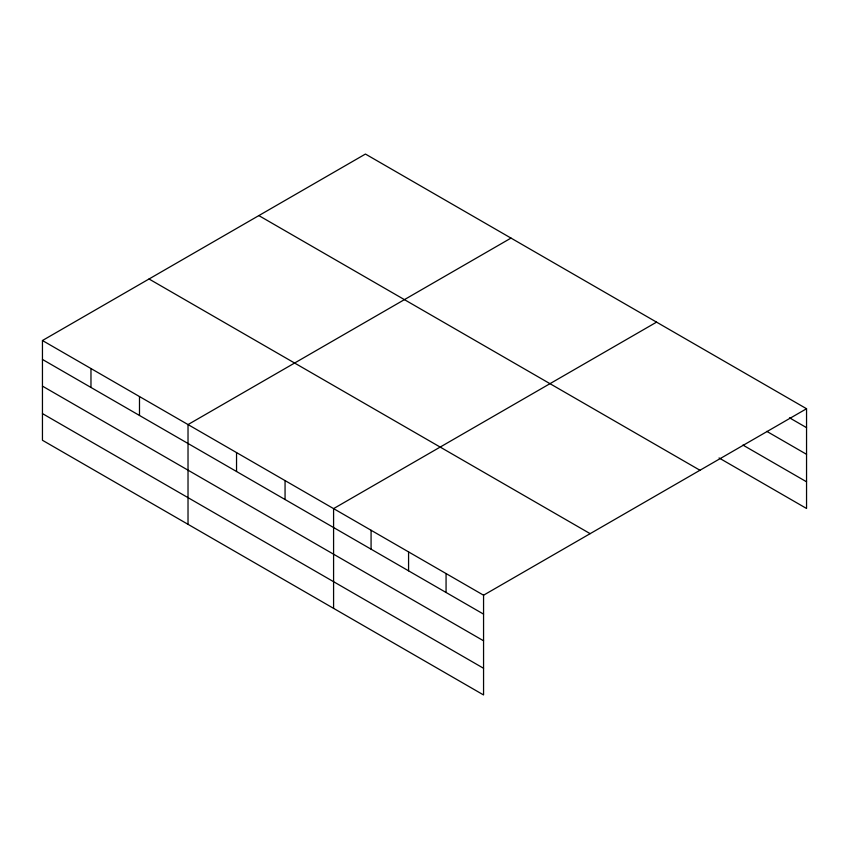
<?xml version="1.0" encoding="UTF-8"?>
<svg xmlns="http://www.w3.org/2000/svg" width="849" height="849" viewBox="0 0 849 849"><rect width="100%" height="100%" fill="white"/><g stroke="black" fill="none" stroke-linecap="round" stroke-linejoin="round"><path stroke-width="1.27" d="M42.45 340.523L483.559 595.202L483.559 694.949L42.45 440.27L42.45 340.523L365.441 154.051L806.55 408.73L806.55 508.477L719.061 457.961M511.002 238.091L188.022 424.574L188.022 524.321M656.574 322.132L333.583 508.615L333.583 608.362M483.559 595.202L806.55 408.73M789.506 417.804L806.55 427.652M766.785 431.356L806.55 454.321M742.928 445.067L806.55 481.797M258.849 215.593L699.969 470.261M149.031 278.992L590.151 533.66M42.45 359.445L483.559 614.124M42.45 386.125L483.559 640.793M42.45 413.601L483.559 668.28M446.065 573.553L446.065 592.475M408.571 551.903L408.571 570.825M371.077 530.264L371.077 549.176M285.062 480.598L285.062 499.52M236.542 452.581L236.542 471.503M139.491 396.557L139.491 415.479M90.97 368.54L90.97 387.462"/></g></svg>
